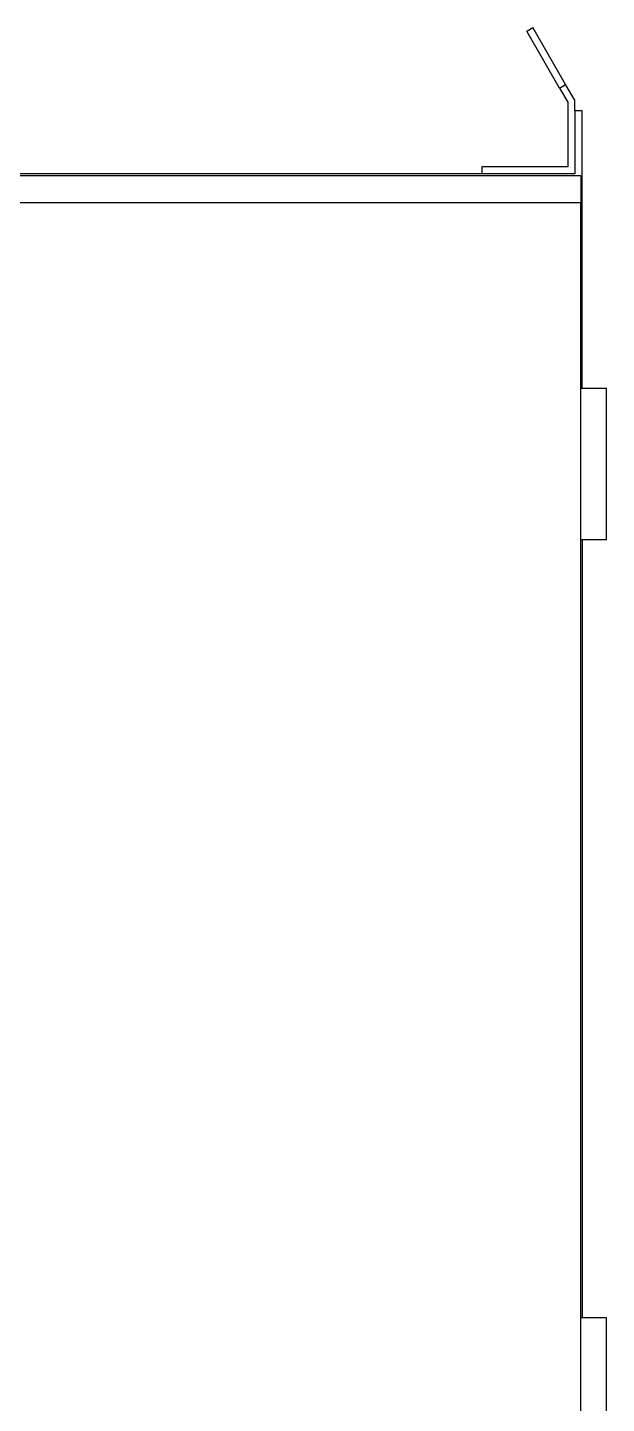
# Model space of a CAD drawing. Header units: millimetres. Extents: x -13464 to 9471, y -517 to 17126.
# Drawn here: x -9932 to -9683, y 4295 to 4887 of the extents above; entities that cross this region are included whole.
import ezdxf

# ---------------------------------------------------------------- set-up
doc = ezdxf.new("R2010")
doc.units = ezdxf.units.MM

msp = doc.modelspace()

# ---------------------------------------------------------------- linework, layer by layer
at = {"color": 7, "linetype": 'Continuous', "lineweight": 25}
for p, q in [((-9717.51, 4885.71), (-9714.91, 4887.21)), ((-9700.72, 4862.64), (-9714.91, 4887.21)), ((-9703.32, 4861.14), (-9717.51, 4885.71)), ((-9703.32, 4861.14), (-9700.72, 4862.64)), ((-9703.32, 4861.14), (-9699.83, 4855.1)), ((-9696.83, 4855.9), (-9700.72, 4862.64)), ((-9699.83, 4855.1), (-9699.83, 4827.3)), ((-9696.83, 4851.3), (-9696.83, 4855.9)), ((-9696.83, 4851.3), (-9696.83, 4824.3)), ((-9693.63, 4851.3), (-9696.83, 4851.3)), ((-9693.63, 4731.8), (-9693.63, 4851.3)), ((-9736.83, 4827.3), (-9736.83, 4824.3)), ((-9699.83, 4827.3), (-9736.83, 4827.3)), ((-9736.83, 4824.3), (-10350.43, 4824.3)), ((-9694.13, 4823.3), (-10257.13, 4823.3)), ((-9696.83, 4824.3), (-9736.83, 4824.3)), ((-9694.13, 4823.3), (-9694.13, 4811.76)), ((-9694.13, 4811.76), (-10257.13, 4811.76)), ((-9694.13, 4731.8), (-9694.13, 4811.76)), ((-9683.13, 4731.8), (-9694.13, 4731.8)), ((-9694.13, 4666.8), (-9694.13, 4731.8)), ((-9683.13, 4666.8), (-9683.13, 4731.8)), ((-9694.13, 4666.8), (-9683.13, 4666.8)), ((-9694.13, 4331.8), (-9694.13, 4666.8)), ((-9693.63, 4666.8), (-9693.63, 4331.8)), ((-9683.13, 4331.8), (-9694.13, 4331.8)), ((-9694.13, 4266.8), (-9694.13, 4331.8)), ((-9683.13, 4266.8), (-9683.13, 4331.8))]:
    msp.add_line(p, q, dxfattribs=at)

doc.saveas('drawing.dxf')
